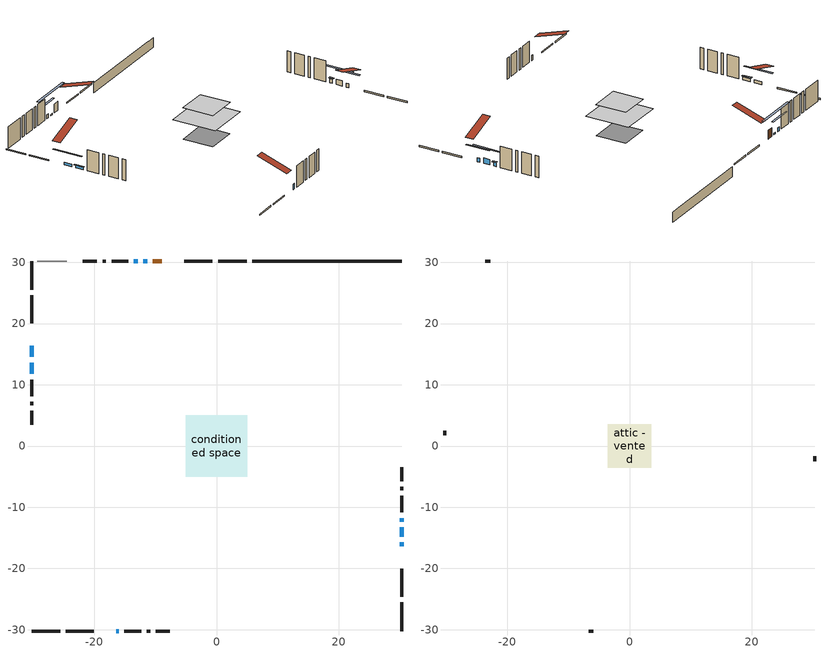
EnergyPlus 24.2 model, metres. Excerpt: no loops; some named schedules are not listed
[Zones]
conditioned space
 floor adiabatic (AdiabaticFloorConstruction): -5.06,-5.06 -5.06,5.06 5.06,5.06 5.06,-5.06 z2.9
 floor foundation (Slab1 construction): -3.5,-3.5 -3.5,3.5 3.5,3.5 3.5,-3.5 z-1.83
 wall outside (RimJoist1 construction): 4.91,30.22 0.25,30.22 / -30.22,-30.22 -25.57,-30.22 / -30.22,30.22 -30.22,25.57 / 30.22,-30.22 30.22,-25.57 z0.46:0.76
 wall outside (RimJoist2 construction): -0.68,30.22 -5.25,30.22 / -24.64,-30.22 -20.07,-30.22 / -30.22,24.64 -30.22,20.07 / 30.22,-24.64 30.22,-20.07 z0.46:0.76
 wall outside (AdiabaticWallConstruction 1): -8.94,30.22 -10.41,30.22 z0.46:2.49
 wall outside (AdiabaticWallConstruction): -16.37,-30.22 -15.96,-30.22 / 30.22,-14.83 30.22,-13.31 z0.46:1.68; -11.34,30.22 -11.95,30.22 z0.46:0.77; 30.22,-16.37 30.22,-15.76 / -12.88,30.22 -13.49,30.22 / 30.22,-12.38 30.22,-11.77 z0.46:1.38; -30.22,16.37 -30.22,14.54 / -30.22,13.61 -30.22,11.78 z0.46:1.07
 wall outside (Wall1 construction): -14.42,30.22 -17.14,30.22 / -15.03,-30.22 -12.31,-30.22 / -30.22,10.85 -30.22,8.13 / 30.22,-10.84 30.22,-8.12 z0.46:5.34
 wall outside (Wall2 construction): -18.07,30.22 -18.61,30.22 / -11.38,-30.22 -10.84,-30.22 / -30.22,7.2 -30.22,6.66 / 30.22,-7.19 30.22,-6.65 z0.46:5.34
 wall outside (Wall3 construction): -19.54,30.22 -21.83,30.22 / -9.91,-30.22 -7.62,-30.22 / -30.22,5.74 -30.22,3.45 / 30.22,-5.72 30.22,-3.43 z0.46:5.34
 wall foundation (FoundationWall1 construction): 5.84,30.22,-1.83 5.84,30.22,0.46 27.78,30.22,0.46 27.78,30.22,0.38 30.22,30.22,0.38 30.22,30.22,-1.83
 wall adiabatic (Wall5 construction): -24.47,30.22 -29.29,30.22 z0.46:5.34
 window (WindowConstruction 6): -16.37,-30.22 -15.96,-30.22 z0.46:1.68
 window (WindowConstruction 7): -11.34,30.22 -11.95,30.22 z0.46:0.76
 window (WindowConstruction): 30.22,-16.37 30.22,-15.76 z0.46:1.37
 window (WindowConstruction 1): 30.22,-14.83 30.22,-13.31 z0.46:1.68
 window (WindowConstruction 2): -12.88,30.22 -13.49,30.22 z0.46:1.37
 window (WindowConstruction 3): -30.22,16.37 -30.22,14.54 z0.46:1.07
 window (WindowConstruction 4): 30.22,-12.38 30.22,-11.77 z0.46:1.37
 window (WindowConstruction 5): -30.22,13.61 -30.22,11.78 z0.46:1.07
 door (Door): -8.94,30.22 -10.41,30.22 z0.46:2.49
 ceiling adiabatic (AdiabaticFloorConstruction): 5.06,-5.06 5.06,5.06 -5.06,5.06 -5.06,-5.06 z2.9
attic - vented
 floor to conditioned space (Floor1 construction Reversed): -3.58,-3.58 -3.58,3.58 3.58,3.58 3.58,-3.58 z5.34
 wall outside (Wall4 construction): -22.76,30.22 -23.54,30.22 / -6.69,-30.22 -5.91,-30.22 / -30.22,2.52 -30.22,1.73 / 30.22,-2.5 30.22,-1.72 z0.46:5.34
 roof outside (Roof1 construction): -8.01,30.22,5.34 -8.01,23.25,7.66 -6.18,23.25,7.66 -6.18,30.22,5.34; -17.3,-30.22,5.34 -17.3,-23.25,7.66 -19.14,-23.25,7.66 -19.14,-30.22,5.34; -30.22,17.3,5.34 -23.25,17.3,7.66 -23.25,19.14,7.66 -30.22,19.14,5.34; 30.22,-17.3,5.34 23.25,-17.3,7.66 23.25,-19.14,7.66 30.22,-19.14,5.34
shading: -16.88,30.22 -6.41,30.22 -6.41,30.63 -16.88,30.63 z5.69; 30.22,-13.27 30.22,-18.86 30.63,-18.86 30.63,-13.27 z3.86; 30.22,-10.82 30.22,-17.32 30.63,-17.32 30.63,-10.82 z4.17; -15.98,30.22 -10.39,30.22 -10.39,30.63 -15.98,30.63 z3.86; -30.22,12.05 -30.22,18.86 -30.63,18.86 -30.63,12.05 z3.56; 30.22,-11.57 30.22,-12.58 30.63,-12.58 30.63,-11.57 z1.58; -30.22,11.58 -30.22,13.81 -30.63,13.81 -30.63,11.58 z1.27
[Building]
Building 1: Terrain=Suburbs
[Site:Location]
Toronto City Centre_ON: Latitude {deg}=43.63; Longitude {deg}=-79.39; Time Zone {hr}=-5; Elevation {m}=77; Keep Site Location Information=Yes
[Site:GroundTemperature:Shallow]
5.01852, 3.26908, 3.12898, 3.95918, 7.29196, 10.6092, 13.4851, 15.3069, 15.4617, 13.9799, 11.1774, 7.9619
[Site:WaterMainsTemperature]
Calculation Method=Schedule; Temperature Schedule=mains temperature schedule
[Material] Roughness=Rough; Thermal Absorptance=0.9
Name | Thickness {m} | Conductivity {W/m-K} | Density {kg/m3} | Specific Heat {J/kg-K} | Solar Absorptance | Visible Absorptance
asphalt or fiberglass shingles | 0.00635 | 0.162714 | 1121.4 | 1465.45 | 0.4 | 0.4
ceiling loosefill ins | 0.169333 | 0.0480833 | 16.02 | 1046.75 | 0.7 | 0.7
ceiling stud and cavity | 0.1397 | 0.0972269 | 65.682 | 1177.47 | 0.7 | 0.7
concrete 4.0 in. | 0.1016 | 1.803125 | 2242.8 | 837.4 | 0.7 | 0.7
concrete 8.0 in. | 0.2032 | 1.803125 | 2242.8 | 837.4 | 0.7 | 0.7
door material | 0.04445 | 0.053851 | 512.64 | 1214.23 | 0.7 | 0.7
exterior vertical ins | 0.0454343 | 0.029427 | 32.04 | 1214.23 | 0.7 | 0.7
floor covering | 0.0127 | 0.0433444 | 54.468 | 1339.84 | 0.6 | 0.6
floor rigid ins; wall rigid ins | 0.512978 | 0.029427 | 32.04 | 1214.23 | 0.7 | 0.7
floor stud and cavity | 0.1397 | 1.75129 | 37.0049 | 1207.88 | 0.7 | 0.7
furniture material conditioned space 1 | 0.1524 | 0.115458 | 640.8 | 1214.23 | 0.6 | 0.6
gypsum board | 0.0127 | 0.160291 | 801 | 837.4 | 0.6 | 0.6
gypsum board 1 | 0.0127 | 0.160291 | 801 | 837.4 | 0.7 | 0.7
osb sheathing 0.5 in. | 0.0127 | 0.115458 | 512.64 | 1214.23 | 0.7 | 0.7
osb sheathing 0.5 in. 1 | 0.0127 | 0.115458 | 512.64 | 1214.23 | 0.4 | 0.4
osb sheathing 0.75 in. | 0.01905 | 0.115458 | 512.64 | 1214.23 | 0.7 | 0.7
osb sheathing 2.0 in. | 0.0508 | 0.115458 | 512.64 | 1214.23 | 0.7 | 0.7
rim joist rigid ins | 0.051816 | 0.029427 | 32.04 | 1214.23 | 0.7 | 0.7
rim joist stud and cavity | 0.0508 | 0.0452492 | 125.044 | 1163.47 | 0.6 | 0.6
rim joist stud and cavity 1 | 0.0508 | 0.270689 | 125.044 | 1163.47 | 0.6 | 0.6
wall stud and cavity | 0.1397 | 0.0828166 | 139.0536 | 1170.24 | 0.7 | 0.7
wall stud and cavity 1 | 0.1397 | 0.0953587 | 139.0536 | 1170.24 | 0.7 | 0.7
wall stud and cavity 2 | 0.1397 | 0.0964016 | 139.0536 | 1170.24 | 0.7 | 0.7
wall stud and cavity 3 | 0.0889 | 6.9971 | 50.32683 | 1063.81 | 0.6 | 0.6
wall stud and cavity 4 | 0.1397 | 0.0755211 | 139.0536 | 1170.24 | 0.7 | 0.7
wall stud and cavity 5 | 0.0889 | 0.380278 | 52.3479 | 1209.89 | 0.7 | 0.7
wall stud and cavity 6 | 0.0889 | 0.391764 | 83.0341 | 1211.67 | 0.7 | 0.7
wood siding | 0.0254 | 0.102417 | 544.68 | 1172.36 | 0.4 | 0.4
wood siding 1 | 0.00254 | 0.102417 | 544.68 | 1172.36 | 0.4 | 0.4
wood siding 2; wood siding 3; wood siding 4 | 0.0254 | 0.102417 | 544.68 | 1172.36 | 0.7 | 0.7
[WindowMaterial:SimpleGlazingSystem]
Name | U-Factor {W/m2-K} | Solar Heat Gain Coefficient
WindowMaterial | 2.56248 | 0.57
WindowMaterial 1 | 2.418828 | 0.63
WindowMaterial 2 | 4.786554 | 0.61
WindowMaterial 3 | 5.482109 | 0.58
[Construction]
AdiabaticFloorConstruction: floor stud and cavity, floor rigid ins, osb sheathing 0.75 in., floor covering
AdiabaticWallConstruction: wood siding 3, wall rigid ins, wall stud and cavity 5, gypsum board
AdiabaticWallConstruction 1: wood siding 4, wall rigid ins, wall stud and cavity 5, gypsum board
Door: door material
Floor1 construction Reversed: gypsum board, ceiling stud and cavity, ceiling loosefill ins
FoundationWall1 construction: concrete 8.0 in., gypsum board 1
furniture construction conditioned space 1: furniture material conditioned space 1
PartitionWallConstruction: gypsum board, wall stud and cavity 6, gypsum board
RimJoist1 construction: wood siding 2, osb sheathing 2.0 in., rim joist stud and cavity
RimJoist2 construction: wood siding 2, rim joist rigid ins, osb sheathing 2.0 in., rim joist stud and cavity 1
Roof1 construction: asphalt or fiberglass shingles
Slab1 construction: concrete 4.0 in.
Wall1 construction: wood siding, osb sheathing 0.5 in., wall stud and cavity, gypsum board
Wall2 construction: wood siding, osb sheathing 0.5 in., wall stud and cavity 1, gypsum board
Wall3 construction: wood siding, osb sheathing 0.5 in., wall stud and cavity 2, gypsum board
Wall4 construction: wood siding 1, wall stud and cavity 3
Wall5 construction: osb sheathing 0.5 in. 1, wall stud and cavity 4, gypsum board
WindowConstruction; WindowConstruction 2; WindowConstruction 3; WindowConstruction 4; WindowConstruction 5: WindowMaterial
WindowConstruction 1: WindowMaterial 1
WindowConstruction 6: WindowMaterial 2
WindowConstruction 7: WindowMaterial 3
[Zone] Multiplier=1; Part of Total Floor Area=Yes
Name | Volume {m3}
attic - vented | 19.32
conditioned space | 377.3
[Space]
Name | Zone | Volume {m3}
attic - vented 1 | attic - vented | 19.32
conditioned space 1 | conditioned space | 377.3
[ZoneInfiltration:EffectiveLeakageArea]
infil attic - vented 1: Zone or Space=attic - vented 1; Schedule=Always On Discrete; Effective Air Leakage Area {cm2}=2156.63; Stack Coefficient=0.000500702; Wind Coefficient=1.51185e-05
[ZoneMixing]
whole house fan mix: Zone or Space=attic - vented; Schedule=Always On Continuous; Design Flow Rate Calculation Method=Flow/Zone; Design Flow Rate {m3/s}=0; Source Zone or Space=conditioned space
[SurfaceProperty:ExposedFoundationPerimeter]
Slab1: Exposed Perimeter Calculation Method=TotalExposedPerimeter; Total Exposed Perimeter {m}=24.384
[InternalMass] Zone or ZoneList=conditioned space; Space or SpaceList=conditioned space 1
Name | Construction | Surface Area {m2}
furniture mass conditioned space 1 | furniture construction conditioned space 1 | 60.5598
partition wall mass | PartitionWallConstruction | 151.399
[Lights]
interior lighting: Zone or ZoneList or Space or SpaceList=conditioned space 1; Schedule=interior lighting schedule; Design Level Calculation Method=LightingLevel; Lighting Level {W}=343.2; Return Air Fraction=0; Fraction Radiant=0.6; Fraction Visible=0.2; Fraction Replaceable=1
[People]
occupants: Zone or ZoneList or Space or SpaceList=conditioned space 1; Number of People Schedule=occupants schedule; Number of People Calculation Method=People; Number of People=3; Fraction Radiant=0.314171; Sensible Heat Fraction=0.56303; Activity Level Schedule=occupants activity schedule; Carbon Dioxide Generation Rate {m3/s-W}=0; Enable ASHRAE 55 Comfort Warnings=No; Mean Radiant Temperature Calculation Type=EnclosureAveraged
[ElectricEquipment] Zone or ZoneList or Space or SpaceList=conditioned space 1; Design Level Calculation Method=EquipmentLevel
Name | Schedule | Design Level {W} | Fraction Latent | Fraction Radiant | Fraction Lost
clothes dryer | clothes dryer schedule | 140.772 | 0.015 | 0.081 | 0.85
clothes washer | clothes washer schedule | 32.1985 | 0.03 | 0.162 | 0.7
cooking range | cooking range schedule | 208.969 | 0.08 | 0.432 | 0.2
dishwasher | dishwasher schedule | 66.8632 | 0.3 | 0.18 | 0.4
fridge | fridge schedule | 72.9452 | 0 | 0.6 | 0
mech vent bath fan 0 | mech vent bath fan 0 schedule | 50.2 | 0 | 0 | 1
mech vent house fan | mech vent house fan schedule | 0 | 0 | 0 | 1
mech vent house fan cfis | mech vent house fan cfis schedule | 0 | 0 | 0 | 0
misc plug loads | misc plug loads schedule | 494.7 | 0.045 | 0.513 | 0.1
whole house fan | Always On Discrete | 0 | 0 | 0 | 1
[OtherEquipment] Zone or ZoneList or Space or SpaceList=conditioned space 1; Design Level Calculation Method=EquipmentLevel
Name | Fuel Type | Schedule | Design Level {W} | Fraction Latent | Fraction Radiant | Fraction Lost
clothes dryer 1 | Electricity | clothes dryer schedule | 0 | 0.015 | 0.081 | 0.85
cooking range 1 | Electricity | cooking range schedule | 0 | 0.08 | 0.432 | 0.2
general water use latent | None | general water use schedule | 59.3978 | 1 | 0 | 0
general water use sensible | None | general water use schedule | -58.539 | 0 | 0.6 | 0
mech vent house fan latent load | None | Always On Discrete | 0 | 1 | 0 | 0
mech vent house fan sensible load | None | Always On Discrete | 0 | 0 | 0 | 0
water heater energy adjustment1 | NaturalGas | Always On Discrete | 0.01 | 0 | 0 | 1
[ZoneInfiltration:DesignFlowRate] Zone or ZoneList or Space or SpaceList=conditioned space 1; Schedule=Always On Discrete; Design Flow Rate Calculation Method=Flow/Zone; Design Flow Rate {m3/s}=0
infil flow; natural vent flow; whole house fan flow
[AvailabilityManager:Scheduled]
furnace airloop Availability Manager: Schedule=Always On Discrete
[Foundation:Kiva]
Foundation Kiva 1: Initial Indoor Air Temperature {C}=18; Wall Height Above Grade {m}=0.460004; Wall Depth Below Slab {m}=0.2032; Custom Block Material Name 1=exterior vertical ins; Custom Block Depth 1 {m}=2.28999; Custom Block X Position 1 {m}=0.2159; Custom Block Z Position 1 {m}=0
[Foundation:Kiva:Settings]
Soil Conductivity {W/m-K}=0.849921; Soil Density {kg/m3}=1842.3; Soil Specific Heat {J/kg-K}=418.7; Ground Solar Absorptivity=0.9; Ground Thermal Absorptivity=0.9; Ground Surface Roughness {m}=0.03; Far-Field Width {m}=40; Deep-Ground Boundary Condition=ZeroFlux; Deep-Ground Depth {m}=40; Minimum Cell Dimension {m}=0.2; Maximum Cell Growth Coefficient=3; Simulation Timestep=Timestep
[Exterior:Lights]
exterior lighting: Schedule=exterior lighting schedule; Design Level {W}=75.6
[EnergyManagementSystem:GlobalVariable]
furnace_airloop_Fan_RTF
infil_program_Qfan
infil_program_Qinf
natural_vent_program_Qnv
natural_vent_program_Qwhf
[EnergyManagementSystem:Sensor]
Name | Output:Variable or Output:Meter Index Key | Output:Variable or Output:Meter
airflow_gain | infil flow | Infiltration Sensible Heat Gain Energy
airflow_gain_1 | natural vent flow | Infiltration Sensible Heat Gain Energy
airflow_gain_2 | whole house fan flow | Infiltration Sensible Heat Gain Energy
airflow_loss | infil flow | Infiltration Sensible Heat Loss Energy
airflow_loss_1 | natural vent flow | Infiltration Sensible Heat Loss Energy
airflow_loss_2 | whole house fan flow | Infiltration Sensible Heat Loss Energy
clg_load_cond |  | Cooling:EnergyTransfer:Zone:CONDITIONED SPACE
clg_sp_s; clg_sp_s_1 | cooling setpoint | Schedule Value
clothes_dryer_exhaust_0_sch_s | clothes dryer exhaust 0 schedule | Schedule Value
cool_season | cooling season schedule | Schedule Value
htg_load_cond |  | Heating:EnergyTransfer:Zone:CONDITIONED SPACE
htg_sp_s; htg_sp_s_1 | heating setpoint | Schedule Value
ig_ee_conv | clothes dryer | Electric Equipment Convective Heating Energy
ig_ee_conv_2 | cooking range | Electric Equipment Convective Heating Energy
ig_ee_conv_4 | fridge | Electric Equipment Convective Heating Energy
ig_ee_conv_5 | misc plug loads | Electric Equipment Convective Heating Energy
ig_ee_conv_6 | whole house fan | Electric Equipment Convective Heating Energy
ig_ee_rad | clothes dryer | Electric Equipment Radiant Heating Energy
ig_ee_rad_2 | cooking range | Electric Equipment Radiant Heating Energy
ig_ee_rad_4 | fridge | Electric Equipment Radiant Heating Energy
ig_ee_rad_5 | misc plug loads | Electric Equipment Radiant Heating Energy
ig_ee_rad_6 | whole house fan | Electric Equipment Radiant Heating Energy
ig_lgt_conv | interior lighting | Lights Convective Heating Energy
ig_lgt_rad | interior lighting | Lights Radiant Heating Energy
ig_lgt_vis | interior lighting | Lights Visible Radiation Heating Energy
ig_oe_conv | clothes dryer 1 | Other Equipment Convective Heating Energy
ig_oe_conv_1 | cooking range 1 | Other Equipment Convective Heating Energy
ig_oe_conv_2 | general water use latent | Other Equipment Convective Heating Energy
ig_oe_conv_3 | general water use sensible | Other Equipment Convective Heating Energy
ig_oe_conv_4 | water heater energy adjustment1 | Other Equipment Convective Heating Energy
ig_oe_rad | clothes dryer 1 | Other Equipment Radiant Heating Energy
ig_oe_rad_1 | cooking range 1 | Other Equipment Radiant Heating Energy
ig_oe_rad_2 | general water use latent | Other Equipment Radiant Heating Energy
ig_oe_rad_3 | general water use sensible | Other Equipment Radiant Heating Energy
ig_oe_rad_4 | water heater energy adjustment1 | Other Equipment Radiant Heating Energy
ig_ppl_conv | occupants | People Convective Heating Energy
ig_ppl_rad | occupants | People Radiant Heating Energy
im_conv | furniture mass conditioned space 1 | Surface Inside Face Convection Heat Gain Energy
im_conv_1 | partition wall mass | Surface Inside Face Convection Heat Gain Energy
im_ig | furniture mass conditioned space 1 | Surface Inside Face Internal Gains Radiation Heat Gain Energy
im_ig_1 | partition wall mass | Surface Inside Face Internal Gains Radiation Heat Gain Energy
im_lgt | furniture mass conditioned space 1 | Surface Inside Face Lights Radiation Heat Gain Energy
im_lgt_1 | partition wall mass | Surface Inside Face Lights Radiation Heat Gain Energy
im_sol | furniture mass conditioned space 1 | Surface Inside Face Solar Radiation Heat Gain Energy
im_sol_1 | partition wall mass | Surface Inside Face Solar Radiation Heat Gain Energy
im_surf | furniture mass conditioned space 1 | Surface Inside Face Net Surface Thermal Radiation Heat Gain Energy
im_surf_1 | partition wall mass | Surface Inside Face Net Surface Thermal Radiation Heat Gain Energy
mech_vent_bath_fan_0_sch_s | mech vent bath fan 0 schedule | Schedule Value
mv_conv | mech vent bath fan 0 | Electric Equipment Convective Heating Energy
mv_conv_1 | mech vent house fan | Electric Equipment Convective Heating Energy
mv_conv_2 | mech vent house fan cfis | Electric Equipment Convective Heating Energy
mv_conv_3 | mech vent house fan latent load | Other Equipment Convective Heating Energy
mv_conv_4 | mech vent house fan sensible load | Other Equipment Convective Heating Energy
mv_rad | mech vent bath fan 0 | Electric Equipment Radiant Heating Energy
mv_rad_1 | mech vent house fan | Electric Equipment Radiant Heating Energy
mv_rad_2 | mech vent house fan cfis | Electric Equipment Radiant Heating Energy
mv_rad_3 | mech vent house fan latent load | Other Equipment Radiant Heating Energy
mv_rad_4 | mech vent house fan sensible load | Other Equipment Radiant Heating Energy
natural_vent_s | natural vent schedule | Schedule Value
out_pb_s |  | Site Outdoor Air Barometric Pressure
out_wt_s |  | Site Outdoor Air Humidity Ratio
site_vw_s |  | Site Wind Speed
ss_back_out | Window1 | Surface Window Shortwave from Zone Back Out Window Heat Transfer Rate
ss_back_out_1 | Window11 | Surface Window Shortwave from Zone Back Out Window Heat Transfer Rate
ss_back_out_2 | Window3 | Surface Window Shortwave from Zone Back Out Window Heat Transfer Rate
ss_back_out_3 | Window4 | Surface Window Shortwave from Zone Back Out Window Heat Transfer Rate
ss_back_out_4 | Window5 | Surface Window Shortwave from Zone Back Out Window Heat Transfer Rate
ss_back_out_5 | Window6 | Surface Window Shortwave from Zone Back Out Window Heat Transfer Rate
ss_back_out_6 | Window8 | Surface Window Shortwave from Zone Back Out Window Heat Transfer Rate
ss_back_out_7 | Window9 | Surface Window Shortwave from Zone Back Out Window Heat Transfer Rate
ss_conv | Door1 | Surface Inside Face Convection Heat Gain Energy
ss_conv_1 | Window1 | Surface Inside Face Convection Heat Gain Energy
ss_conv_2 | Window11 | Surface Inside Face Convection Heat Gain Energy
ss_conv_3 | Window3 | Surface Inside Face Convection Heat Gain Energy
ss_conv_4 | Window4 | Surface Inside Face Convection Heat Gain Energy
ss_conv_5 | Window5 | Surface Inside Face Convection Heat Gain Energy
ss_conv_6 | Window6 | Surface Inside Face Convection Heat Gain Energy
ss_conv_7 | Window8 | Surface Inside Face Convection Heat Gain Energy
ss_conv_8 | Window9 | Surface Inside Face Convection Heat Gain Energy
ss_ig | Door1 | Surface Inside Face Internal Gains Radiation Heat Gain Energy
ss_ig_1 | Window1 | Surface Inside Face Internal Gains Radiation Heat Gain Energy
ss_ig_2 | Window11 | Surface Inside Face Internal Gains Radiation Heat Gain Energy
ss_ig_3 | Window3 | Surface Inside Face Internal Gains Radiation Heat Gain Energy
ss_ig_4 | Window4 | Surface Inside Face Internal Gains Radiation Heat Gain Energy
ss_ig_5 | Window5 | Surface Inside Face Internal Gains Radiation Heat Gain Energy
ss_ig_6 | Window6 | Surface Inside Face Internal Gains Radiation Heat Gain Energy
ss_ig_7 | Window8 | Surface Inside Face Internal Gains Radiation Heat Gain Energy
ss_ig_8 | Window9 | Surface Inside Face Internal Gains Radiation Heat Gain Energy
ss_lgt | Door1 | Surface Inside Face Lights Radiation Heat Gain Energy
ss_sol | Door1 | Surface Inside Face Solar Radiation Heat Gain Energy
ss_surf | Door1 | Surface Inside Face Net Surface Thermal Radiation Heat Gain Energy
ss_surf_1 | Window1 | Surface Inside Face Net Surface Thermal Radiation Heat Gain Energy
ss_surf_2 | Window11 | Surface Inside Face Net Surface Thermal Radiation Heat Gain Energy
ss_surf_3 | Window3 | Surface Inside Face Net Surface Thermal Radiation Heat Gain Energy
ss_surf_4 | Window4 | Surface Inside Face Net Surface Thermal Radiation Heat Gain Energy
ss_surf_5 | Window5 | Surface Inside Face Net Surface Thermal Radiation Heat Gain Energy
ss_surf_6 | Window6 | Surface Inside Face Net Surface Thermal Radiation Heat Gain Energy
ss_surf_7 | Window8 | Surface Inside Face Net Surface Thermal Radiation Heat Gain Energy
ss_surf_8 | Window9 | Surface Inside Face Net Surface Thermal Radiation Heat Gain Energy
ss_trans_in | Window1 | Surface Window Transmitted Solar Radiation Rate
ss_trans_in_1 | Window11 | Surface Window Transmitted Solar Radiation Rate
ss_trans_in_2 | Window3 | Surface Window Transmitted Solar Radiation Rate
ss_trans_in_3 | Window4 | Surface Window Transmitted Solar Radiation Rate
ss_trans_in_4 | Window5 | Surface Window Transmitted Solar Radiation Rate
ss_trans_in_5 | Window6 | Surface Window Transmitted Solar Radiation Rate
ss_trans_in_6 | Window8 | Surface Window Transmitted Solar Radiation Rate
ss_trans_in_7 | Window9 | Surface Window Transmitted Solar Radiation Rate
ss_trans_out | Window1 | Surface Inside Face Initial Transmitted Diffuse Transmitted Out Window Solar Radiation Rate
ss_trans_out_1 | Window11 | Surface Inside Face Initial Transmitted Diffuse Transmitted Out Window Solar Radiation Rate
ss_trans_out_2 | Window3 | Surface Inside Face Initial Transmitted Diffuse Transmitted Out Window Solar Radiation Rate
ss_trans_out_3 | Window4 | Surface Inside Face Initial Transmitted Diffuse Transmitted Out Window Solar Radiation Rate
ss_trans_out_4 | Window5 | Surface Inside Face Initial Transmitted Diffuse Transmitted Out Window Solar Radiation Rate
ss_trans_out_5 | Window6 | Surface Inside Face Initial Transmitted Diffuse Transmitted Out Window Solar Radiation Rate
ss_trans_out_6 | Window8 | Surface Inside Face Initial Transmitted Diffuse Transmitted Out Window Solar Radiation Rate
ss_trans_out_7 | Window9 | Surface Inside Face Initial Transmitted Diffuse Transmitted Out Window Solar Radiation Rate
s_conv | Floor1 | Surface Inside Face Convection Heat Gain Energy
s_conv_1 | FoundationWall1 | Surface Inside Face Convection Heat Gain Energy
s_conv_10 | RimJoist2:270 | Surface Inside Face Convection Heat Gain Energy
s_conv_11 | RimJoist2:90 | Surface Inside Face Convection Heat Gain Energy
s_conv_12 | Slab1 | Surface Inside Face Convection Heat Gain Energy
s_conv_13 | Wall1:0 | Surface Inside Face Convection Heat Gain Energy
s_conv_14 | Wall1:180 | Surface Inside Face Convection Heat Gain Energy
s_conv_15 | Wall1:270 | Surface Inside Face Convection Heat Gain Energy
s_conv_16 | Wall1:90 | Surface Inside Face Convection Heat Gain Energy
s_conv_17 | Wall2:0 | Surface Inside Face Convection Heat Gain Energy
s_conv_18 | Wall2:180 | Surface Inside Face Convection Heat Gain Energy
s_conv_19 | Wall2:270 | Surface Inside Face Convection Heat Gain Energy
s_conv_2 | inferred conditioned ceiling | Surface Inside Face Convection Heat Gain Energy
s_conv_20 | Wall2:90 | Surface Inside Face Convection Heat Gain Energy
s_conv_21 | Wall3:0 | Surface Inside Face Convection Heat Gain Energy
s_conv_22 | Wall3:180 | Surface Inside Face Convection Heat Gain Energy
s_conv_23 | Wall3:270 | Surface Inside Face Convection Heat Gain Energy
s_conv_24 | Wall3:90 | Surface Inside Face Convection Heat Gain Energy
s_conv_25 | Wall5 | Surface Inside Face Convection Heat Gain Energy
s_conv_3 | inferred conditioned floor | Surface Inside Face Convection Heat Gain Energy
s_conv_4 | RimJoist1:0 | Surface Inside Face Convection Heat Gain Energy
s_conv_5 | RimJoist1:180 | Surface Inside Face Convection Heat Gain Energy
s_conv_6 | RimJoist1:270 | Surface Inside Face Convection Heat Gain Energy
s_conv_7 | RimJoist1:90 | Surface Inside Face Convection Heat Gain Energy
s_conv_8 | RimJoist2:0 | Surface Inside Face Convection Heat Gain Energy
s_conv_9 | RimJoist2:180 | Surface Inside Face Convection Heat Gain Energy
s_ig | Floor1 | Surface Inside Face Internal Gains Radiation Heat Gain Energy
s_ig_1 | FoundationWall1 | Surface Inside Face Internal Gains Radiation Heat Gain Energy
s_ig_10 | RimJoist2:270 | Surface Inside Face Internal Gains Radiation Heat Gain Energy
s_ig_11 | RimJoist2:90 | Surface Inside Face Internal Gains Radiation Heat Gain Energy
s_ig_12 | Slab1 | Surface Inside Face Internal Gains Radiation Heat Gain Energy
s_ig_13 | Wall1:0 | Surface Inside Face Internal Gains Radiation Heat Gain Energy
s_ig_14 | Wall1:180 | Surface Inside Face Internal Gains Radiation Heat Gain Energy
s_ig_15 | Wall1:270 | Surface Inside Face Internal Gains Radiation Heat Gain Energy
s_ig_16 | Wall1:90 | Surface Inside Face Internal Gains Radiation Heat Gain Energy
s_ig_17 | Wall2:0 | Surface Inside Face Internal Gains Radiation Heat Gain Energy
s_ig_18 | Wall2:180 | Surface Inside Face Internal Gains Radiation Heat Gain Energy
s_ig_19 | Wall2:270 | Surface Inside Face Internal Gains Radiation Heat Gain Energy
